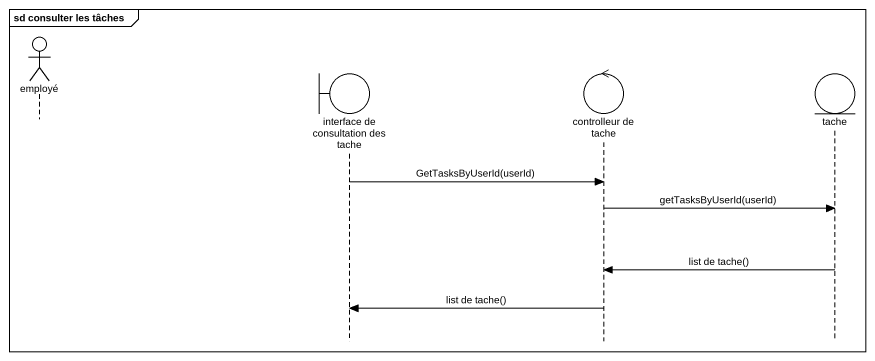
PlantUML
@startuml
mainframe sd consulter les tâches
hide footbox
actor employé
boundary "interface de consultation des tache" as interface_de_consultation
control "controlleur de tache" as controlleur_de_tache
entity tache

interface_de_consultation -> controlleur_de_tache : GetTasksByUserId(userId)
controlleur_de_tache -> tache : getTasksByUserId(userId)
tache -> controlleur_de_tache : list de tache()
controlleur_de_tache -> interface_de_consultation : list de tache()
@enduml
